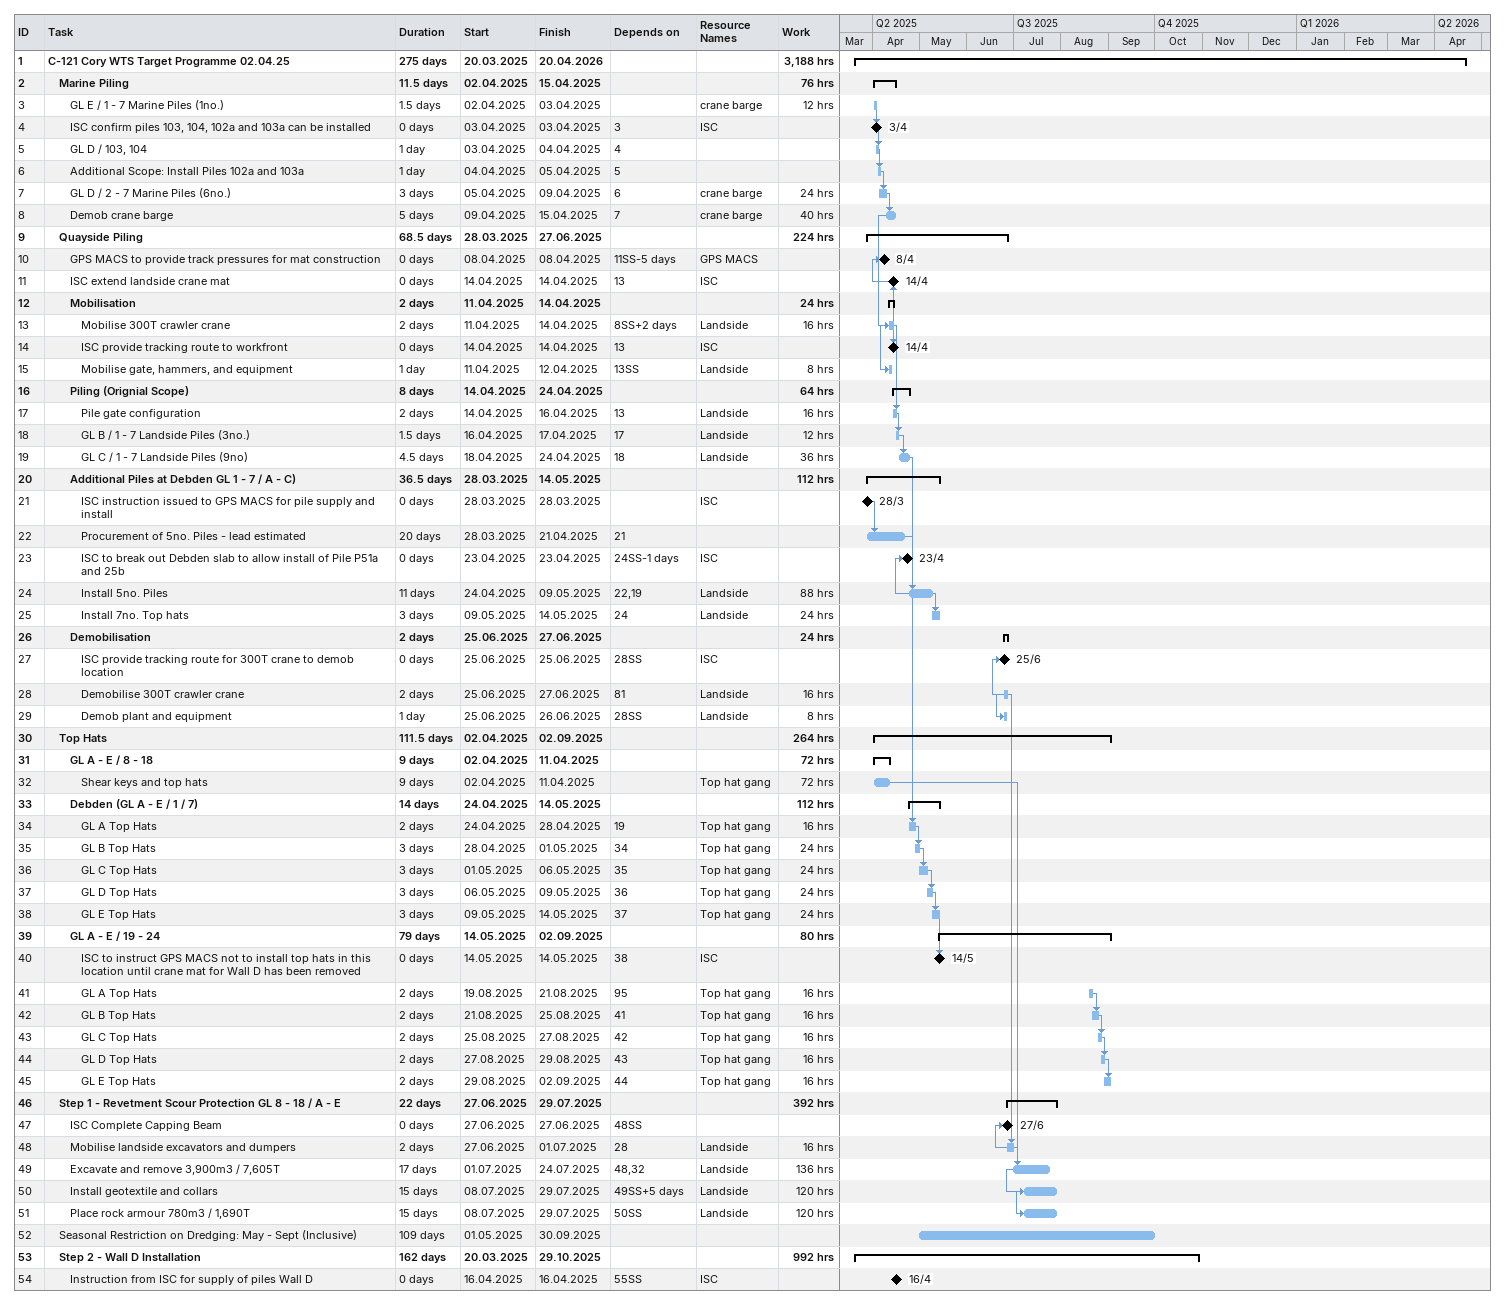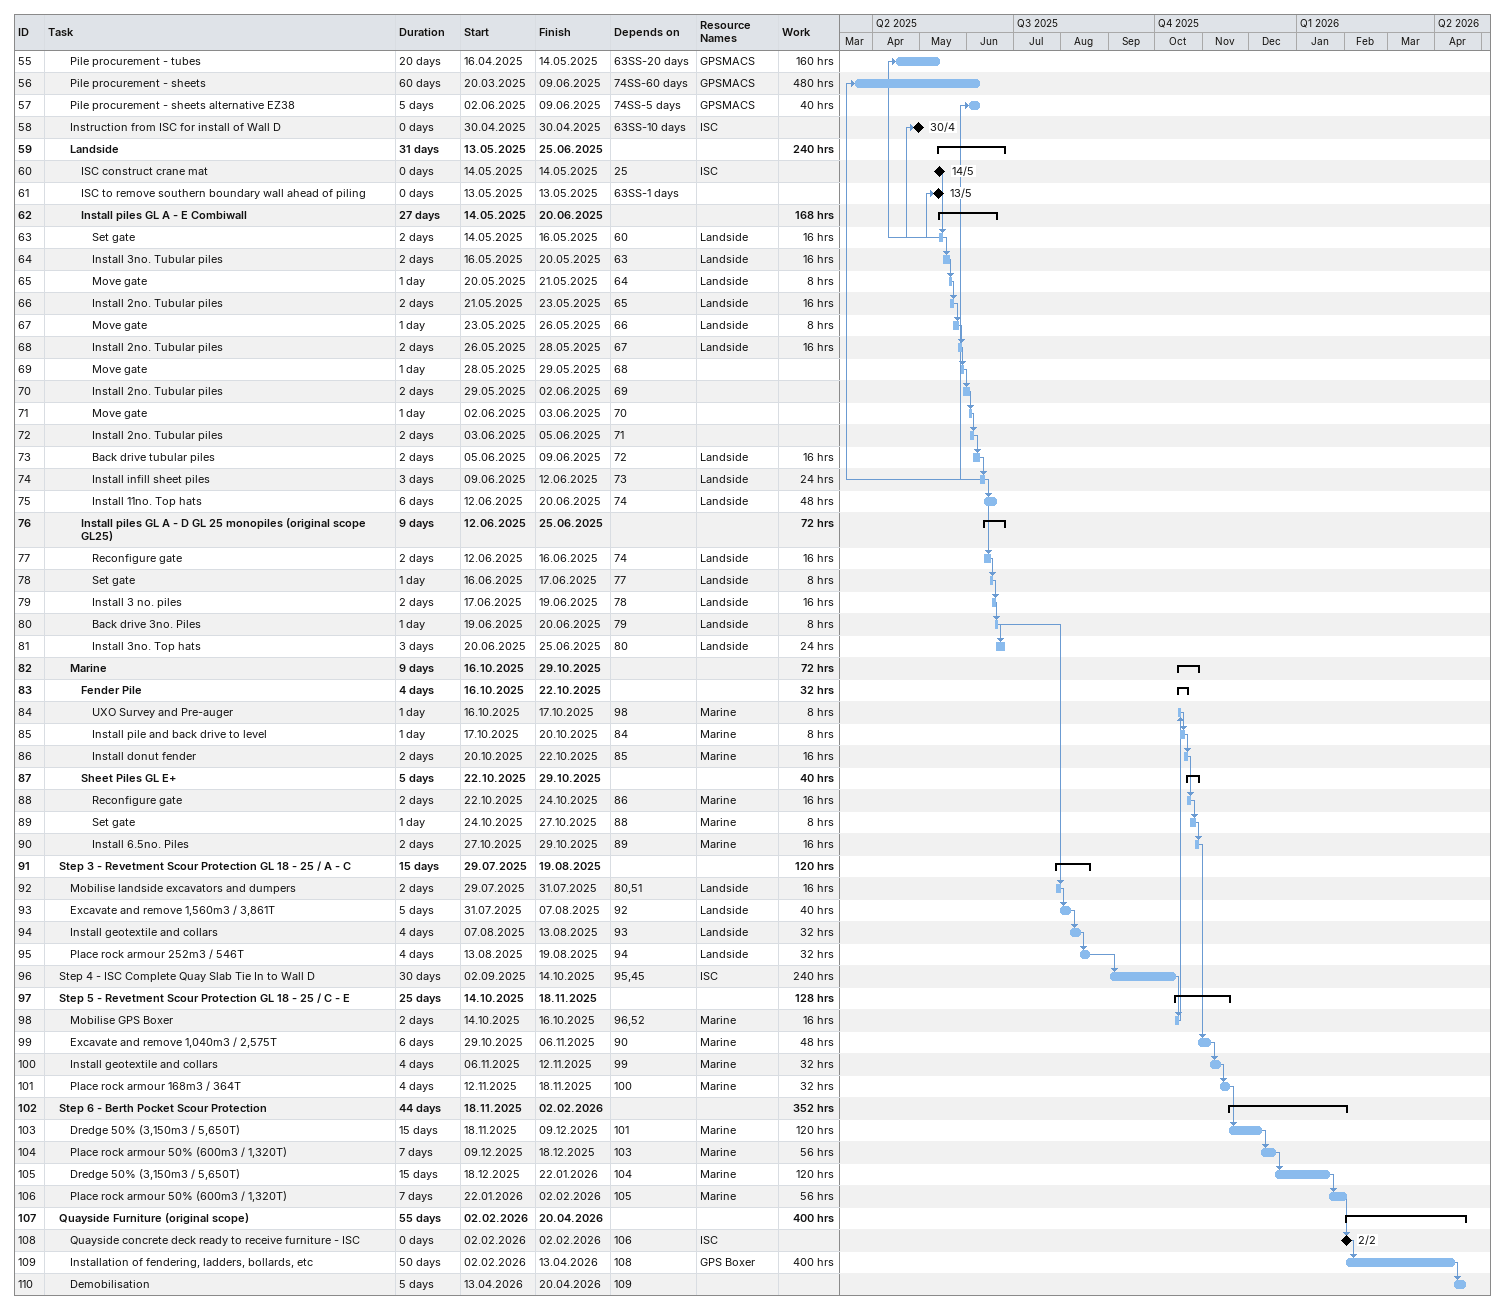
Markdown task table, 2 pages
| ID | Level | Task | Duration | Start | Finish | Predecessors | Resources | Work (h) |
|---|---|---|---|---|---|---|---|---|
| 1 | 1 | **C-121 Cory WTS Target Programme 02.04.25** | 275d | 2025-03-20 | 2026-04-20 |  |  | 3188 |
| 2 | 2 | **Marine Piling** | 11.5d | 2025-04-02 | 2025-04-15 |  |  | 76 |
| 3 | 3 | GL E / 1 - 7 Marine Piles (1no.) | 1.5d | 2025-04-02 | 2025-04-03 |  | crane barge | 12 |
| 4 | 3 | ISC confirm piles 103, 104, 102a and 103a can be installed | 0d | 2025-04-03 | 2025-04-03 | 3 | ISC |  |
| 5 | 3 | GL D / 103, 104 | 1d | 2025-04-03 | 2025-04-04 | 4 |  |  |
| 6 | 3 | Additional Scope: Install Piles 102a and 103a | 1d | 2025-04-04 | 2025-04-05 | 5 |  |  |
| 7 | 3 | GL D / 2 - 7 Marine Piles (6no.) | 3d | 2025-04-05 | 2025-04-09 | 6 | crane barge | 24 |
| 8 | 3 | Demob crane barge | 5d | 2025-04-09 | 2025-04-15 | 7 | crane barge | 40 |
| 9 | 2 | **Quayside Piling** | 68.5d | 2025-03-28 | 2025-06-27 |  |  | 224 |
| 10 | 3 | GPS MACS to provide track pressures for mat construction | 0d | 2025-04-08 | 2025-04-08 | 11SS-5d | GPS MACS |  |
| 11 | 3 | ISC extend landside crane mat | 0d | 2025-04-14 | 2025-04-14 | 13 | ISC |  |
| 12 | 3 | **Mobilisation** | 2d | 2025-04-11 | 2025-04-14 |  |  | 24 |
| 13 | 4 | Mobilise 300T crawler crane | 2d | 2025-04-11 | 2025-04-14 | 8SS+2d | Landside | 16 |
| 14 | 4 | ISC provide tracking route to workfront | 0d | 2025-04-14 | 2025-04-14 | 13 | ISC |  |
| 15 | 4 | Mobilise gate, hammers, and equipment | 1d | 2025-04-11 | 2025-04-12 | 13SS | Landside | 8 |
| 16 | 3 | **Piling (Orignial Scope)** | 8d | 2025-04-14 | 2025-04-24 |  |  | 64 |
| 17 | 4 | Pile gate configuration | 2d | 2025-04-14 | 2025-04-16 | 13 | Landside | 16 |
| 18 | 4 | GL B / 1 - 7 Landside Piles (3no.) | 1.5d | 2025-04-16 | 2025-04-17 | 17 | Landside | 12 |
| 19 | 4 | GL C / 1 - 7 Landside Piles (9no) | 4.5d | 2025-04-18 | 2025-04-24 | 18 | Landside | 36 |
| 20 | 3 | **Additional Piles at Debden GL 1 - 7 / A - C)** | 36.5d | 2025-03-28 | 2025-05-14 |  |  | 112 |
| 21 | 4 | ISC instruction issued to GPS MACS for pile supply and install | 0d | 2025-03-28 | 2025-03-28 |  | ISC |  |
| 22 | 4 | Procurement of 5no. Piles - lead estimated | 20d | 2025-03-28 | 2025-04-21 | 21 |  |  |
| 23 | 4 | ISC to break out Debden slab to allow install of Pile P51a and 25b | 0d | 2025-04-23 | 2025-04-23 | 24SS-1d | ISC |  |
| 24 | 4 | Install 5no. Piles | 11d | 2025-04-24 | 2025-05-09 | 22, 19 | Landside | 88 |
| 25 | 4 | Install 7no. Top hats | 3d | 2025-05-09 | 2025-05-14 | 24 | Landside | 24 |
| 26 | 3 | **Demobilisation** | 2d | 2025-06-25 | 2025-06-27 |  |  | 24 |
| 27 | 4 | ISC provide tracking route for 300T crane to demob location | 0d | 2025-06-25 | 2025-06-25 | 28SS | ISC |  |
| 28 | 4 | Demobilise 300T crawler crane | 2d | 2025-06-25 | 2025-06-27 | 81 | Landside | 16 |
| 29 | 4 | Demob plant and equipment | 1d | 2025-06-25 | 2025-06-26 | 28SS | Landside | 8 |
| 30 | 2 | **Top Hats** | 111.5d | 2025-04-02 | 2025-09-02 |  |  | 264 |
| 31 | 3 | **GL A - E / 8 - 18** | 9d | 2025-04-02 | 2025-04-11 |  |  | 72 |
| 32 | 4 | Shear keys and top hats | 9d | 2025-04-02 | 2025-04-11 |  | Top hat gang | 72 |
| 33 | 3 | **Debden (GL A - E / 1 / 7)** | 14d | 2025-04-24 | 2025-05-14 |  |  | 112 |
| 34 | 4 | GL A Top Hats | 2d | 2025-04-24 | 2025-04-28 | 19 | Top hat gang | 16 |
| 35 | 4 | GL B Top Hats | 3d | 2025-04-28 | 2025-05-01 | 34 | Top hat gang | 24 |
| 36 | 4 | GL C Top Hats | 3d | 2025-05-01 | 2025-05-06 | 35 | Top hat gang | 24 |
| 37 | 4 | GL D Top Hats | 3d | 2025-05-06 | 2025-05-09 | 36 | Top hat gang | 24 |
| 38 | 4 | GL E Top Hats | 3d | 2025-05-09 | 2025-05-14 | 37 | Top hat gang | 24 |
| 39 | 3 | **GL A - E / 19 - 24** | 79d | 2025-05-14 | 2025-09-02 |  |  | 80 |
| 40 | 4 | ISC to instruct GPS MACS not to install top hats in this location until crane mat for Wall D has been removed | 0d | 2025-05-14 | 2025-05-14 | 38 | ISC |  |
| 41 | 4 | GL A Top Hats | 2d | 2025-08-19 | 2025-08-21 | 95 | Top hat gang | 16 |
| 42 | 4 | GL B Top Hats | 2d | 2025-08-21 | 2025-08-25 | 41 | Top hat gang | 16 |
| 43 | 4 | GL C Top Hats | 2d | 2025-08-25 | 2025-08-27 | 42 | Top hat gang | 16 |
| 44 | 4 | GL D Top Hats | 2d | 2025-08-27 | 2025-08-29 | 43 | Top hat gang | 16 |
| 45 | 4 | GL E Top Hats | 2d | 2025-08-29 | 2025-09-02 | 44 | Top hat gang | 16 |
| 46 | 2 | **Step 1 - Revetment Scour Protection GL 8 - 18 / A - E** | 22d | 2025-06-27 | 2025-07-29 |  |  | 392 |
| 47 | 3 | ISC Complete Capping Beam | 0d | 2025-06-27 | 2025-06-27 | 48SS |  |  |
| 48 | 3 | Mobilise landside excavators and dumpers | 2d | 2025-06-27 | 2025-07-01 | 28 | Landside | 16 |
| 49 | 3 | Excavate and remove 3,900m3 / 7,605T | 17d | 2025-07-01 | 2025-07-24 | 48, 32 | Landside | 136 |
| 50 | 3 | Install geotextile and collars | 15d | 2025-07-08 | 2025-07-29 | 49SS+5d | Landside | 120 |
| 51 | 3 | Place rock armour 780m3 / 1,690T | 15d | 2025-07-08 | 2025-07-29 | 50SS | Landside | 120 |
| 52 | 2 | Seasonal Restriction on Dredging: May - Sept (Inclusive) | 109d | 2025-05-01 | 2025-09-30 |  |  |  |
| 53 | 2 | **Step 2 - Wall D Installation** | 162d | 2025-03-20 | 2025-10-29 |  |  | 992 |
| 54 | 3 | Instruction from ISC for supply of piles Wall D | 0d | 2025-04-16 | 2025-04-16 | 55SS | ISC |  |
| 55 | 3 | Pile procurement - tubes | 20d | 2025-04-16 | 2025-05-14 | 63SS-20d | GPSMACS | 160 |
| 56 | 3 | Pile procurement - sheets | 60d | 2025-03-20 | 2025-06-09 | 74SS-60d | GPSMACS | 480 |
| 57 | 3 | Pile procurement - sheets alternative EZ38 | 5d | 2025-06-02 | 2025-06-09 | 74SS-5d | GPSMACS | 40 |
| 58 | 3 | Instruction from ISC for install of Wall D | 0d | 2025-04-30 | 2025-04-30 | 63SS-10d | ISC |  |
| 59 | 3 | **Landside** | 31d | 2025-05-13 | 2025-06-25 |  |  | 240 |
| 60 | 4 | ISC construct crane mat | 0d | 2025-05-14 | 2025-05-14 | 25 | ISC |  |
| 61 | 4 | ISC to remove southern boundary wall ahead of piling | 0d | 2025-05-13 | 2025-05-13 | 63SS-1d |  |  |
| 62 | 4 | **Install piles GL A - E Combiwall** | 27d | 2025-05-14 | 2025-06-20 |  |  | 168 |
| 63 | 5 | Set gate | 2d | 2025-05-14 | 2025-05-16 | 60 | Landside | 16 |
| 64 | 5 | Install 3no. Tubular piles | 2d | 2025-05-16 | 2025-05-20 | 63 | Landside | 16 |
| 65 | 5 | Move gate | 1d | 2025-05-20 | 2025-05-21 | 64 | Landside | 8 |
| 66 | 5 | Install 2no. Tubular piles | 2d | 2025-05-21 | 2025-05-23 | 65 | Landside | 16 |
| 67 | 5 | Move gate | 1d | 2025-05-23 | 2025-05-26 | 66 | Landside | 8 |
| 68 | 5 | Install 2no. Tubular piles | 2d | 2025-05-26 | 2025-05-28 | 67 | Landside | 16 |
| 69 | 5 | Move gate | 1d | 2025-05-28 | 2025-05-29 | 68 |  |  |
| 70 | 5 | Install 2no. Tubular piles | 2d | 2025-05-29 | 2025-06-02 | 69 |  |  |
| 71 | 5 | Move gate | 1d | 2025-06-02 | 2025-06-03 | 70 |  |  |
| 72 | 5 | Install 2no. Tubular piles | 2d | 2025-06-03 | 2025-06-05 | 71 |  |  |
| 73 | 5 | Back drive tubular piles | 2d | 2025-06-05 | 2025-06-09 | 72 | Landside | 16 |
| 74 | 5 | Install infill sheet piles | 3d | 2025-06-09 | 2025-06-12 | 73 | Landside | 24 |
| 75 | 5 | Install 11no. Top hats | 6d | 2025-06-12 | 2025-06-20 | 74 | Landside | 48 |
| 76 | 4 | **Install piles GL A - D GL 25 monopiles (original scope GL25)** | 9d | 2025-06-12 | 2025-06-25 |  |  | 72 |
| 77 | 5 | Reconfigure gate | 2d | 2025-06-12 | 2025-06-16 | 74 | Landside | 16 |
| 78 | 5 | Set gate | 1d | 2025-06-16 | 2025-06-17 | 77 | Landside | 8 |
| 79 | 5 | Install 3 no. piles | 2d | 2025-06-17 | 2025-06-19 | 78 | Landside | 16 |
| 80 | 5 | Back drive 3no. Piles | 1d | 2025-06-19 | 2025-06-20 | 79 | Landside | 8 |
| 81 | 5 | Install 3no. Top hats | 3d | 2025-06-20 | 2025-06-25 | 80 | Landside | 24 |
| 82 | 3 | **Marine** | 9d | 2025-10-16 | 2025-10-29 |  |  | 72 |
| 83 | 4 | **Fender Pile** | 4d | 2025-10-16 | 2025-10-22 |  |  | 32 |
| 84 | 5 | UXO Survey and Pre-auger | 1d | 2025-10-16 | 2025-10-17 | 98 | Marine | 8 |
| 85 | 5 | Install pile and back drive to level | 1d | 2025-10-17 | 2025-10-20 | 84 | Marine | 8 |
| 86 | 5 | Install donut fender | 2d | 2025-10-20 | 2025-10-22 | 85 | Marine | 16 |
| 87 | 4 | **Sheet Piles GL E+** | 5d | 2025-10-22 | 2025-10-29 |  |  | 40 |
| 88 | 5 | Reconfigure gate | 2d | 2025-10-22 | 2025-10-24 | 86 | Marine | 16 |
| 89 | 5 | Set gate | 1d | 2025-10-24 | 2025-10-27 | 88 | Marine | 8 |
| 90 | 5 | Install 6.5no. Piles | 2d | 2025-10-27 | 2025-10-29 | 89 | Marine | 16 |
| 91 | 2 | **Step 3 - Revetment Scour Protection GL 18 - 25 / A - C** | 15d | 2025-07-29 | 2025-08-19 |  |  | 120 |
| 92 | 3 | Mobilise landside excavators and dumpers | 2d | 2025-07-29 | 2025-07-31 | 80, 51 | Landside | 16 |
| 93 | 3 | Excavate and remove 1,560m3 / 3,861T | 5d | 2025-07-31 | 2025-08-07 | 92 | Landside | 40 |
| 94 | 3 | Install geotextile and collars | 4d | 2025-08-07 | 2025-08-13 | 93 | Landside | 32 |
| 95 | 3 | Place rock armour 252m3 / 546T | 4d | 2025-08-13 | 2025-08-19 | 94 | Landside | 32 |
| 96 | 2 | Step 4 - ISC Complete Quay Slab Tie In to Wall D | 30d | 2025-09-02 | 2025-10-14 | 95, 45 | ISC | 240 |
| 97 | 2 | **Step 5 - Revetment Scour Protection GL 18 - 25 / C - E** | 25d | 2025-10-14 | 2025-11-18 |  |  | 128 |
| 98 | 3 | Mobilise GPS Boxer | 2d | 2025-10-14 | 2025-10-16 | 96, 52 | Marine | 16 |
| 99 | 3 | Excavate and remove 1,040m3 / 2,575T | 6d | 2025-10-29 | 2025-11-06 | 90 | Marine | 48 |
| 100 | 3 | Install geotextile and collars | 4d | 2025-11-06 | 2025-11-12 | 99 | Marine | 32 |
| 101 | 3 | Place rock armour 168m3 / 364T | 4d | 2025-11-12 | 2025-11-18 | 100 | Marine | 32 |
| 102 | 2 | **Step 6 - Berth Pocket Scour Protection** | 44d | 2025-11-18 | 2026-02-02 |  |  | 352 |
| 103 | 3 | Dredge 50% (3,150m3 / 5,650T) | 15d | 2025-11-18 | 2025-12-09 | 101 | Marine | 120 |
| 104 | 3 | Place rock armour 50% (600m3 / 1,320T) | 7d | 2025-12-09 | 2025-12-18 | 103 | Marine | 56 |
| 105 | 3 | Dredge 50% (3,150m3 / 5,650T) | 15d | 2025-12-18 | 2026-01-22 | 104 | Marine | 120 |
| 106 | 3 | Place rock armour 50% (600m3 / 1,320T) | 7d | 2026-01-22 | 2026-02-02 | 105 | Marine | 56 |
| 107 | 2 | **Quayside Furniture (original scope)** | 55d | 2026-02-02 | 2026-04-20 |  |  | 400 |
| 108 | 3 | Quayside concrete deck ready to receive furniture - ISC | 0d | 2026-02-02 | 2026-02-02 | 106 | ISC |  |
| 109 | 3 | Installation of fendering, ladders, bollards, etc | 50d | 2026-02-02 | 2026-04-13 | 108 | GPS Boxer | 400 |
| 110 | 3 | Demobilisation | 5d | 2026-04-13 | 2026-04-20 | 109 |  |  |
